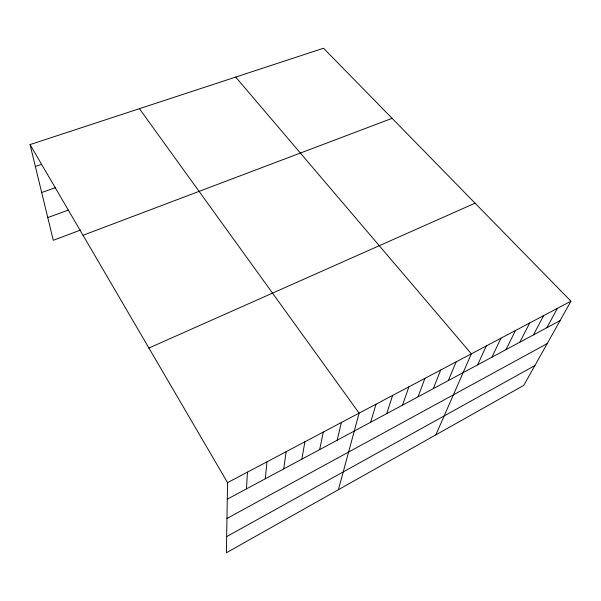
<?xml version="1.0" encoding="UTF-8"?>
<svg xmlns="http://www.w3.org/2000/svg" width="601" height="601" viewBox="0 0 601 601"><rect width="100%" height="100%" fill="white"/><g stroke="black" fill="none" stroke-linecap="round" stroke-linejoin="round"><path stroke-width="0.9" d="M30.05 144.593L227.554 482.648L226.382 552.77L523.824 385.339L570.95 301.199L323.541 48.23L30.05 144.593L53.286 240.302L80.594 230.048M246.455 488.883L247.462 472.131M265.274 478.787L266.979 461.816M283.74 468.878L286.121 451.704M301.86 459.156L304.895 441.78M319.657 449.608L323.308 432.051M337.123 440.24L341.383 422.503M338.423 489.695L359.113 413.135L139.417 108.683M370.629 422.255L376.008 404.203M386.706 413.631L392.603 395.435M402.505 405.157L408.913 386.819M418.041 396.818L424.93 378.352M433.313 388.629L440.668 370.036M448.338 380.568L456.144 361.862M435.868 434.846L471.349 353.824L235.697 77.078M477.637 364.845L486.299 345.928M491.934 357.174L500.994 338.16M506.004 349.624L515.455 330.52M519.842 342.202L529.669 323.007M533.463 334.892L543.657 315.623M546.872 327.695L557.412 308.351M226.652 536.625L534.898 365.566M226.953 518.475L547.188 343.622M227.276 499.176L560.072 320.618M227.554 482.648L570.95 301.199M148.905 348.039L475.06 203.161M83.036 235.291L392.1 118.337M47.764 217.57L68.416 210.05M41.679 192.515L55.232 187.752M35.354 166.447L41.507 164.366"/></g></svg>
